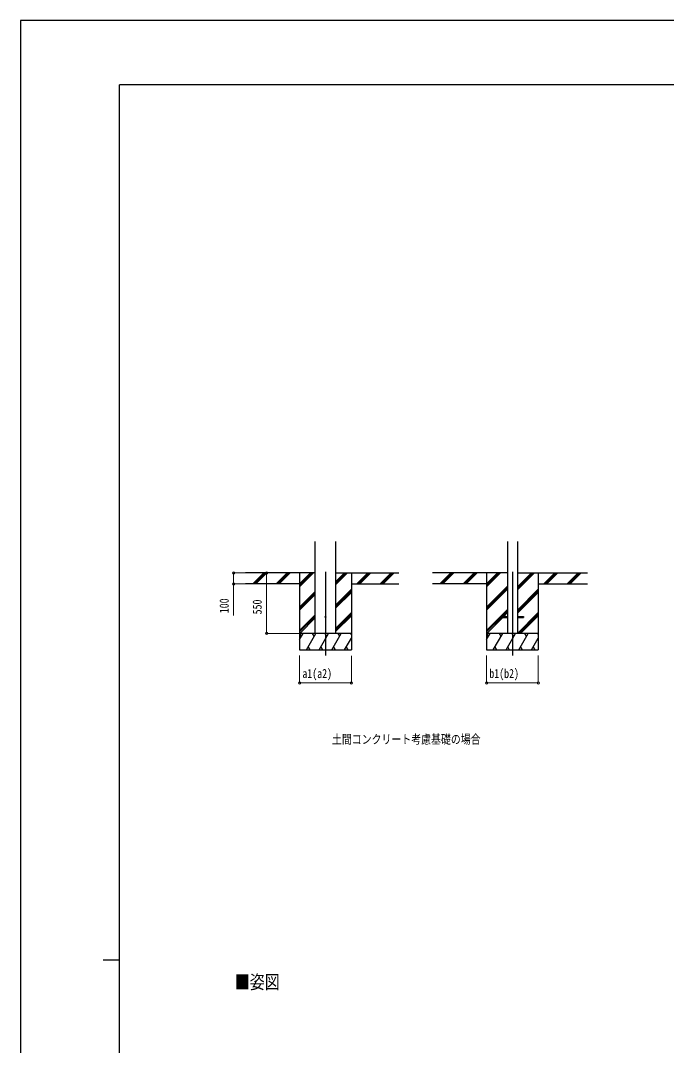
# Model space of a CAD drawing. Units: millimetres, scale not verified. Extents: x -12615 to 12615, y -8910 to 8910.
# Drawn here: x -12615 to -6746, y -403 to 8910 of the extents above; entities that cross this region are included whole.
import ezdxf
from ezdxf.enums import TextEntityAlignment as Align

# ---------------------------------------------------------------- set-up
doc = ezdxf.new("R2010")
doc.units = ezdxf.units.MM
doc.header["$LTSCALE"] = 40
for name, color, linetype in [('0-2_USER1', 3, 'Continuous'), ('0-3_YKK_12', 2, 'Continuous'), ('0-5_YKK_A1', 4, 'Continuous'), ('0-7_YKK_ZWAK', 7, 'Continuous')]:
    doc.layers.add(name, color=color, linetype=linetype)
doc.layers.add('0-6_YKK_D', color=6, linetype='Continuous', lineweight=18)
doc.styles.add('ＭＳ ゴシック', font='')
doc.styles.get('ＭＳ ゴシック').set_extended_font_data('MS Gothic')

msp = doc.modelspace()

# ---------------------------------------------------------------- linework, layer by layer
at = {"layer": '0-3_YKK_12'}
for p, q in [((-9844.05, 3900.57), (-9844.05, 3141.37)), ((-8145.59, 3900.57), (-8145.59, 3141.37))]:
    msp.add_line(p, q, dxfattribs=at)
at = {"layer": '0-5_YKK_A1'}
for p, q in [((-9937.8, 3341.37), (-9937.8, 4176.72)), ((-9750.3, 3341.37), (-9750.3, 4176.72)), ((-8190.79, 4176.72), (-8190.79, 3341.37)), ((-8100.39, 4176.72), (-8100.39, 3341.37)), ((-9937.8, 3891.37), (-10570, 3891.37)), ((-10503.31, 3792.77), (-10404.72, 3891.37)), ((-10490.58, 3791.37), (-10390.58, 3891.37)), ((-10476.43, 3791.37), (-10376.43, 3891.37)), ((-10291.18, 3792.77), (-10192.59, 3891.37)), ((-10278.44, 3791.37), (-10178.44, 3891.37)), ((-10264.3, 3791.37), (-10164.3, 3891.37)), ((-10079.05, 3891.37), (-10079.05, 3191.37)), ((-10079.05, 3764.48), (-9952.17, 3891.37)), ((-10079.05, 3778.63), (-9966.31, 3891.37)), ((-10079.05, 3792.77), (-9980.45, 3891.37)), ((-9750.3, 3784.87), (-9643.8, 3891.37)), ((-9750.3, 3799.01), (-9657.94, 3891.37)), ((-9750.3, 3813.15), (-9672.09, 3891.37)), ((-9750.3, 3891.37), (-9178.43, 3891.37)), ((-9609.05, 3891.37), (-9609.05, 3191.37)), ((-9559.95, 3791.37), (-9459.95, 3891.37)), ((-9545.81, 3791.37), (-9445.81, 3891.37)), ((-9531.67, 3791.37), (-9431.67, 3891.37)), ((-9347.82, 3791.37), (-9247.82, 3891.37)), ((-9333.68, 3791.37), (-9233.68, 3891.37)), ((-9319.54, 3791.37), (-9219.54, 3891.37)), ((-8190.79, 3891.37), (-8871.54, 3891.37)), ((-8804.86, 3792.77), (-8706.26, 3891.37)), ((-8792.12, 3791.37), (-8692.12, 3891.37)), ((-8777.97, 3791.37), (-8677.97, 3891.37)), ((-8592.72, 3792.77), (-8494.13, 3891.37)), ((-8579.98, 3791.37), (-8479.98, 3891.37)), ((-8565.84, 3791.37), (-8465.84, 3891.37)), ((-8380.59, 3891.37), (-8380.59, 3191.37)), ((-8380.59, 3764.48), (-8253.71, 3891.37)), ((-8380.59, 3778.63), (-8267.85, 3891.37)), ((-8380.59, 3792.77), (-8281.99, 3891.37)), ((-8100.39, 3736.32), (-7945.34, 3891.37)), ((-8100.39, 3750.46), (-7959.48, 3891.37)), ((-8100.39, 3764.6), (-7973.63, 3891.37)), ((-8100.39, 3891.37), (-7462.39, 3891.37)), ((-7910.59, 3891.37), (-7910.59, 3191.37)), ((-7861.49, 3791.37), (-7761.49, 3891.37)), ((-7847.35, 3791.37), (-7747.35, 3891.37)), ((-7833.21, 3791.37), (-7733.21, 3891.37)), ((-7649.36, 3791.37), (-7549.36, 3891.37)), ((-7635.22, 3791.37), (-7535.22, 3891.37)), ((-7621.08, 3791.37), (-7521.08, 3891.37)), ((-10079.05, 3791.37), (-10570, 3791.37)), ((-9750.3, 3601.02), (-9609.05, 3742.27)), ((-9750.3, 3586.88), (-9609.05, 3728.13)), ((-9609.05, 3791.37), (-9178.43, 3791.37)), ((-8380.59, 3791.37), (-8871.54, 3791.37)), ((-8380.59, 3580.64), (-8190.79, 3770.44)), ((-8380.59, 3566.5), (-8190.79, 3756.29)), ((-8380.59, 3552.35), (-8190.79, 3742.15)), ((-8100.39, 3552.47), (-7910.59, 3742.27)), ((-8100.39, 3538.33), (-7910.59, 3728.13)), ((-7910.59, 3791.37), (-7462.39, 3791.37)), ((-10079.05, 3580.64), (-9937.8, 3721.89)), ((-10079.05, 3566.5), (-9937.8, 3707.75)), ((-10079.05, 3552.35), (-9937.8, 3693.6)), ((-9750.3, 3572.74), (-9609.05, 3713.99)), ((-8100.39, 3524.19), (-7910.59, 3713.99)), ((-8380.59, 3368.51), (-8190.79, 3558.31)), ((-8239.09, 3495.87), (-8190.79, 3544.16)), ((-10079.05, 3368.51), (-9937.8, 3509.76)), ((-10079.05, 3354.37), (-9937.8, 3495.61)), ((-10077.91, 3341.37), (-9937.8, 3481.47)), ((-9750.3, 3388.89), (-9609.05, 3530.14)), ((-9750.3, 3374.75), (-9609.05, 3516)), ((-9750.3, 3360.61), (-9609.05, 3501.86)), ((-8380.59, 3354.37), (-8245.59, 3489.36)), ((-8379.45, 3341.37), (-8233.95, 3486.87)), ((-8245.59, 3495.87), (-8245.59, 3486.87)), ((-8245.59, 3495.87), (-8190.79, 3495.87)), ((-8245.59, 3486.87), (-8190.79, 3486.87)), ((-8224.95, 3495.87), (-8190.79, 3530.02)), ((-8100.39, 3495.87), (-8045.59, 3495.87)), ((-8100.39, 3486.87), (-8045.59, 3486.87)), ((-8099.37, 3341.37), (-7910.59, 3530.14)), ((-8085.22, 3341.37), (-7910.59, 3516)), ((-8071.08, 3341.37), (-7910.59, 3501.86)), ((-8045.59, 3495.87), (-8045.59, 3486.87)), ((-9609.05, 3341.37), (-10079.05, 3341.37)), ((-10079.05, 3285.2), (-10046.62, 3341.37)), ((-10061.62, 3315.38), (-10076.62, 3341.37)), ((-10017.75, 3191.37), (-9931.15, 3341.37)), ((-9946.15, 3315.39), (-9961.15, 3341.37)), ((-9902.28, 3191.37), (-9815.68, 3341.37)), ((-9830.68, 3315.38), (-9845.68, 3341.37)), ((-9786.81, 3191.37), (-9700.21, 3341.37)), ((-9715.21, 3315.38), (-9730.21, 3341.37)), ((-9671.34, 3191.37), (-9609.05, 3299.26)), ((-9609.05, 3331.51), (-9614.74, 3341.37)), ((-7910.59, 3341.37), (-8380.59, 3341.37)), ((-8380.59, 3285.2), (-8348.16, 3341.37)), ((-8363.16, 3315.38), (-8378.17, 3341.37)), ((-8319.3, 3191.37), (-8232.69, 3341.37)), ((-8247.69, 3315.39), (-8262.69, 3341.37)), ((-8203.82, 3191.37), (-8117.22, 3341.37)), ((-8132.22, 3315.38), (-8147.23, 3341.37)), ((-8088.36, 3191.37), (-8001.75, 3341.37)), ((-8016.75, 3315.38), (-8031.75, 3341.37)), ((-7972.88, 3191.37), (-7910.59, 3299.26)), ((-7910.59, 3331.51), (-7916.28, 3341.37)), ((-10079.05, 3191.37), (-9609.05, 3191.37)), ((-10002.76, 3217.35), (-9987.76, 3191.37)), ((-9887.29, 3217.35), (-9872.29, 3191.37)), ((-9771.81, 3217.35), (-9756.81, 3191.37)), ((-9656.34, 3217.35), (-9641.35, 3191.37)), ((-8380.59, 3191.37), (-7910.59, 3191.37)), ((-8304.3, 3217.35), (-8289.3, 3191.37)), ((-8188.83, 3217.35), (-8173.83, 3191.37)), ((-8073.36, 3217.35), (-8058.36, 3191.37)), ((-7957.89, 3217.35), (-7942.89, 3191.37))]:
    msp.add_line(p, q, dxfattribs=at)
msp.add_circle((-9844.05, 3491.37), 5, dxfattribs=at)
at = {"layer": '0-6_YKK_D'}
for p, q in [((-10504.39, 3891.37), (-10680.05, 3891.37)), ((-10345.11, 3891.37), (-10380.05, 3891.37)), ((-10379.05, 3891.37), (-10379.05, 3341.37)), ((-10504.39, 3791.37), (-10680.05, 3791.37)), ((-10080.05, 3341.37), (-10380.05, 3341.37)), ((-10079.05, 3141.37), (-10079.05, 2890.37)), ((-9609.05, 3137.3), (-9609.05, 2890.37)), ((-8380.59, 3141.37), (-8380.59, 2890.37)), ((-7910.59, 3141.37), (-7910.59, 2890.37)), ((-10079.05, 2891.37), (-9609.05, 2891.37)), ((-8380.59, 2891.37), (-7910.59, 2891.37))]:
    msp.add_line(p, q, dxfattribs=at)
msp.add_lwpolyline([(-10679.05, 3891.37), (-10679.05, 3791.37), (-10679.05, 3504.87)], dxfattribs=at)
for centre in [(-10679.05, 3891.37), (-10379.05, 3891.37), (-10679.05, 3791.37), (-10379.05, 3341.37), (-10079.05, 2891.37), (-9609.05, 2891.37), (-8380.59, 2891.37), (-7910.59, 2891.37)]:
    msp.add_circle(centre, 10.62, dxfattribs=at)
at = {"layer": '0-7_YKK_ZWAK'}
for p, q in [((11685.06, 8325), (-11714.94, 8325)), ((-11714.94, -7575), (-11714.94, 8325)), ((-11864.94, 375), (-11714.94, 375))]:
    msp.add_line(p, q, dxfattribs=at)
msp.add_lwpolyline([(-12615, -8910), (12615, -8910), (12615, 8910), (-12615, 8910)], close=True, dxfattribs=at)

# ---------------------------------------------------------------- texts
at = {"layer": '0-2_USER1', "style": 'ＭＳ ゴシック', "width": 0.8}
for s, height, p in [('土間コンクリート考慮基礎の場合', 82.48, (-9785.13, 2313.87)), ('■姿図', 124.6, (-10667.92, 75.06))]:
    msp.add_text(s, height=height, dxfattribs=at).set_placement(p, align=Align.BOTTOM_LEFT)
at = {"layer": '0-6_YKK_D', "style": 'ＭＳ ゴシック', "width": 0.8}
for s, p in [('100', (-10699.05, 3524.87)), ('550', (-10399.05, 3514.37))]:
    msp.add_text(s, height=82.48, rotation=90, dxfattribs=at).set_placement(p, align=Align.BOTTOM_LEFT)
for s, p in [('a1(a2)', (-10054.05, 2911.37)), ('b1(b2)', (-8355.59, 2911.37))]:
    msp.add_text(s, height=82.48, dxfattribs=at).set_placement(p, align=Align.BOTTOM_LEFT)

doc.saveas('drawing.dxf')
